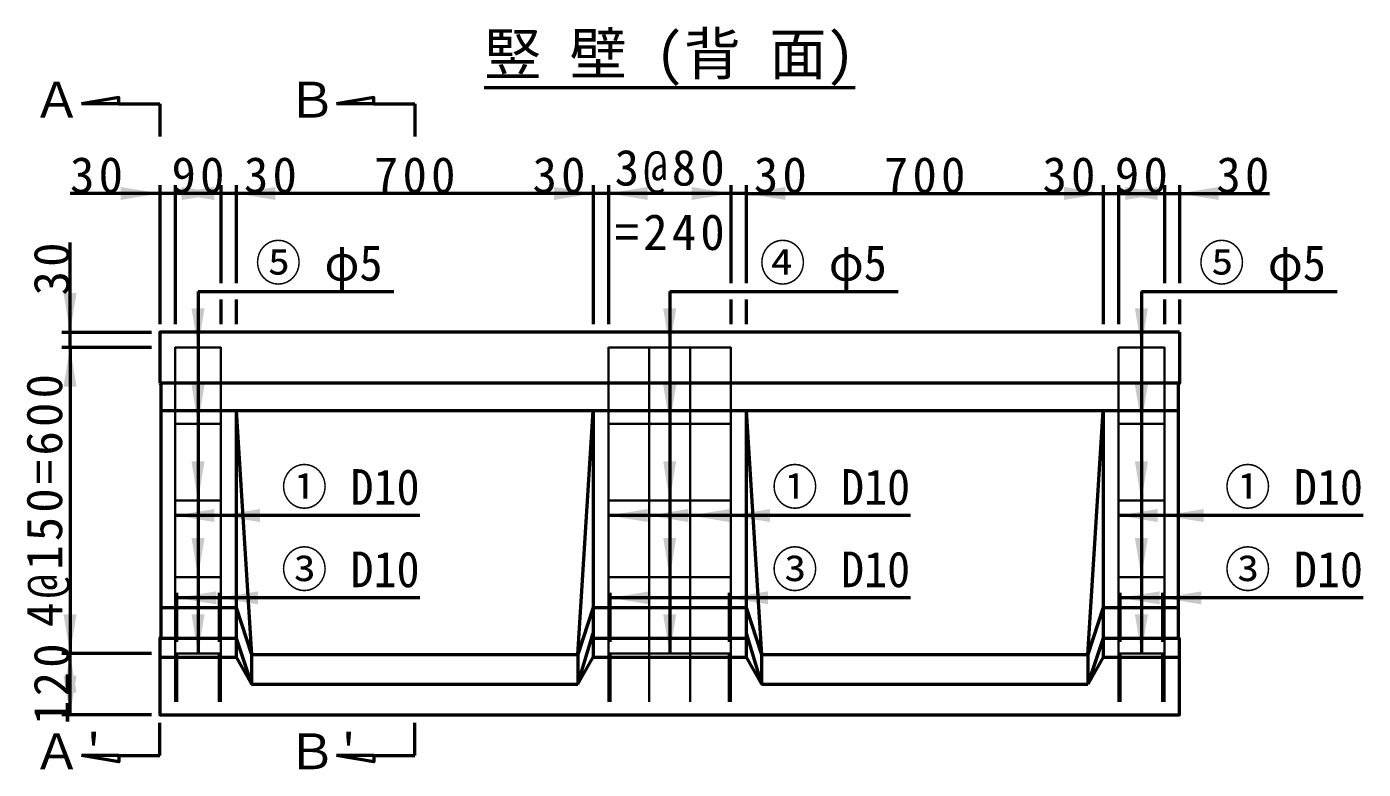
# Model space of a CAD drawing. Units: millimetres, scale not verified. Extents: x -2102 to 2102, y -1485 to 1485.
# Drawn here: x 102 to 922, y -617 to -163 of the extents above; entities that cross this region are included whole.
import ezdxf
from ezdxf.enums import TextEntityAlignment as Align

# ---------------------------------------------------------------- set-up
doc = ezdxf.new("R2010")
doc.units = ezdxf.units.MM
doc.header["$LTSCALE"] = 5
doc.linetypes.add('DASHED', pattern=[7.5, 6, -1.5])
doc.layers.add('0-0_V-nasSTD', color=7, linetype='Continuous', lineweight=50)
doc.styles.add('ＭＳ ゴシック', font='')
doc.styles.get('ＭＳ ゴシック').set_extended_font_data('MS Gothic')

msp = doc.modelspace()

# ---------------------------------------------------------------- linework, layer by layer
at = {"layer": '0-0_V-nasSTD'}
for p, q in [((382.773, -199.67), (610.273, -199.67)), ((159.023, -209.828), (135.983, -209.828)), ((159.023, -209.828), (184.023, -209.828)), ((184.023, -209.828), (184.023, -229.828)), ((315.273, -209.828), (292.233, -209.828)), ((315.273, -209.828), (340.273, -209.828)), ((340.273, -209.828), (340.273, -229.828)), ((184.023, -259.67), (184.023, -344.67)), ((193.398, -259.67), (193.398, -344.67)), ((221.523, -259.67), (221.523, -319.67)), ((230.898, -259.67), (230.898, -319.67)), ((449.648, -259.67), (449.648, -344.67)), ((459.023, -259.67), (459.023, -344.67)), ((534.023, -259.67), (534.023, -319.67)), ((543.398, -259.67), (543.398, -319.67)), ((762.148, -259.67), (762.148, -344.67)), ((771.523, -259.67), (771.523, -344.67)), ((799.648, -259.67), (799.648, -319.67)), ((809.023, -259.67), (809.023, -319.67)), ((184.023, -264.67), (129.023, -264.67)), ((193.398, -264.67), (184.023, -264.67)), ((221.523, -264.67), (193.398, -264.67)), ((230.898, -264.67), (221.523, -264.67)), ((449.648, -264.67), (230.898, -264.67)), ((459.023, -264.67), (449.648, -264.67)), ((534.023, -264.67), (459.023, -264.67)), ((543.398, -264.67), (534.023, -264.67)), ((543.398, -264.67), (762.148, -264.67)), ((762.148, -264.67), (771.523, -264.67)), ((771.523, -264.67), (799.648, -264.67)), ((799.648, -264.67), (809.023, -264.67)), ((809.023, -264.67), (864.023, -264.67)), ((207.46, -324.67), (207.46, -546.545)), ((207.46, -324.67), (327.46, -324.67)), ((496.523, -324.67), (496.523, -546.545)), ((496.523, -324.67), (636.523, -324.67)), ((785.585, -324.67), (785.585, -546.545)), ((785.585, -324.67), (905.585, -324.67)), ((221.523, -329.67), (221.523, -344.67)), ((230.898, -329.67), (230.898, -344.67)), ((534.023, -329.67), (534.023, -344.67)), ((543.398, -329.67), (543.398, -344.67)), ((799.648, -329.67), (799.648, -344.67)), ((809.023, -329.67), (809.023, -344.67)), ((124.023, -349.67), (179.023, -349.67)), ((179.023, -359.045), (124.023, -359.045)), ((129.023, -359.045), (129.023, -546.545)), ((184.023, -380.92), (184.804, -381.702)), ((809.023, -380.92), (184.023, -380.92)), ((808.242, -397.795), (184.804, -397.795)), ((230.898, -397.795), (240.273, -547.17)), ((230.898, -397.795), (230.898, -548.733)), ((440.273, -547.17), (449.648, -397.795)), ((449.648, -397.795), (449.648, -548.733)), ((543.398, -397.795), (552.773, -547.17)), ((543.398, -397.795), (543.398, -548.733)), ((752.773, -547.17), (762.148, -397.795)), ((762.148, -397.795), (762.148, -548.733)), ((343.398, -461.996), (193.398, -461.996)), ((644.023, -461.996), (459.023, -461.996)), ((921.551, -461.996), (771.551, -461.996)), ((343.398, -512.445), (194.648, -512.445)), ((644.023, -512.445), (460.273, -512.445)), ((921.523, -512.445), (772.773, -512.445)), ((184.804, -518.42), (230.898, -518.42)), ((230.898, -518.42), (240.273, -547.17)), ((449.648, -518.42), (440.273, -547.17)), ((449.648, -518.42), (543.398, -518.42)), ((543.398, -518.42), (552.773, -547.17)), ((762.148, -518.42), (808.242, -518.42)), ((184.023, -537.17), (230.898, -537.17)), ((230.898, -537.17), (240.273, -565.295)), ((440.273, -565.295), (449.648, -534.045)), ((449.648, -537.17), (543.398, -537.17)), ((543.398, -534.045), (552.773, -565.295)), ((762.148, -537.17), (752.773, -565.295)), ((762.148, -537.17), (809.023, -537.17)), ((179.023, -546.545), (124.023, -546.545)), ((129.023, -584.045), (129.023, -546.545)), ((184.023, -548.733), (230.898, -548.733)), ((230.898, -548.733), (240.273, -565.295)), ((240.273, -547.17), (440.273, -547.17)), ((240.273, -547.17), (240.273, -565.295)), ((440.273, -547.17), (440.273, -565.295)), ((440.273, -565.295), (449.648, -548.733)), ((449.648, -548.733), (543.398, -548.733)), ((543.398, -548.733), (552.773, -565.295)), ((552.773, -547.17), (752.773, -547.17)), ((552.773, -547.17), (552.773, -565.295)), ((762.148, -548.733), (752.773, -565.295)), ((762.148, -548.733), (809.023, -548.733)), ((240.273, -565.295), (440.273, -565.295)), ((552.773, -565.295), (752.773, -565.295)), ((179.023, -584.045), (124.023, -584.045)), ((184.023, -609.045), (184.023, -589.045)), ((340.273, -609.045), (340.273, -589.045)), ((159.023, -609.045), (135.983, -609.045)), ((159.023, -609.045), (184.023, -609.045)), ((315.273, -609.045), (292.233, -609.045)), ((315.273, -609.045), (340.273, -609.045))]:
    msp.add_line(p, q, dxfattribs=at)
at = {"layer": '0-0_V-nasSTD', "lineweight": 35}
for p, q in [((193.398, -358.825), (193.398, -576.233)), ((193.398, -359.045), (221.523, -359.045)), ((221.523, -358.825), (221.523, -576.233)), ((459.023, -358.825), (459.023, -576.233)), ((459.023, -359.045), (534.023, -359.045)), ((484.023, -358.825), (484.023, -576.233)), ((509.023, -358.825), (509.023, -576.233)), ((534.023, -358.825), (534.023, -576.233)), ((771.523, -358.825), (771.523, -576.233)), ((771.523, -359.045), (799.648, -359.045)), ((799.648, -358.825), (799.648, -576.233)), ((193.398, -405.92), (221.523, -405.92)), ((459.023, -405.92), (534.023, -405.92)), ((771.523, -405.92), (799.648, -405.92)), ((193.398, -452.795), (221.523, -452.795)), ((459.023, -452.795), (534.023, -452.795)), ((771.523, -452.795), (799.648, -452.795)), ((193.398, -499.67), (221.523, -499.67)), ((459.023, -499.67), (534.023, -499.67)), ((771.523, -499.67), (799.648, -499.67)), ((193.398, -546.545), (221.523, -546.545)), ((459.023, -546.545), (534.023, -546.545)), ((771.523, -546.545), (799.648, -546.545))]:
    msp.add_line(p, q, dxfattribs=at)
at = {"layer": '0-0_V-nasSTD', "linetype": 'DASHED', "lineweight": 35}
for p, q in [((194.648, -509.346), (194.648, -576.233)), ((220.273, -509.346), (220.273, -576.233)), ((460.273, -509.346), (460.273, -576.233)), ((532.773, -509.346), (532.773, -576.233)), ((772.773, -509.346), (772.773, -576.233)), ((798.398, -509.346), (798.398, -576.233))]:
    msp.add_line(p, q, dxfattribs=at)
at = {"layer": '0-0_V-nasSTD'}
for points in [[(159.023, -209.828), (159.023, -205.988), (135.983, -209.828)], [(315.273, -209.828), (315.273, -205.988), (292.233, -209.828)], [(129.023, -359.045), (129.023, -349.67), (129.023, -294.67)], [(809.023, -349.67), (184.023, -349.67), (184.023, -380.92)], [(809.023, -349.67), (809.023, -380.92), (808.242, -381.702)], [(184.023, -537.17), (184.804, -536.389), (184.804, -381.702)], [(809.023, -537.17), (808.242, -536.389), (808.242, -381.702)], [(762.148, -518.42), (752.773, -547.17), (752.773, -565.295)], [(184.023, -537.17), (184.023, -584.045), (809.023, -584.045), (809.023, -537.17)], [(159.023, -609.045), (159.023, -612.885), (135.983, -609.045)], [(315.273, -609.045), (315.273, -612.885), (292.233, -609.045)]]:
    msp.add_lwpolyline(points, dxfattribs=at)
for points in [[(160.023, -264.67), (160.023, -260.67), (184.023, -264.67)], [(193.398, -264.67), (217.398, -264.67), (217.398, -260.67)], [(197.523, -264.67), (197.523, -260.67), (221.523, -264.67)], [(230.898, -264.67), (254.898, -264.67), (254.898, -260.67)], [(425.648, -264.67), (425.648, -260.67), (449.648, -264.67)], [(459.023, -264.67), (483.023, -264.67), (483.023, -260.67)], [(510.023, -264.67), (510.023, -260.67), (534.023, -264.67)], [(543.398, -264.67), (567.398, -264.67), (567.398, -260.67)], [(738.148, -264.67), (738.148, -260.67), (762.148, -264.67)], [(771.523, -264.67), (795.523, -264.67), (795.523, -260.67)], [(775.648, -264.67), (775.648, -260.67), (799.648, -264.67)], [(809.023, -264.67), (833.023, -264.67), (833.023, -260.67)], [(160.023, -268.67), (160.023, -264.67), (184.023, -264.67)], [(193.398, -264.67), (217.398, -268.67), (217.398, -264.67)], [(197.523, -268.67), (197.523, -264.67), (221.523, -264.67)], [(230.898, -264.67), (254.898, -268.67), (254.898, -264.67)], [(425.648, -268.67), (425.648, -264.67), (449.648, -264.67)], [(459.023, -264.67), (483.023, -268.67), (483.023, -264.67)], [(510.023, -268.67), (510.023, -264.67), (534.023, -264.67)], [(543.398, -264.67), (567.398, -268.67), (567.398, -264.67)], [(738.148, -268.67), (738.148, -264.67), (762.148, -264.67)], [(771.523, -264.67), (795.523, -268.67), (795.523, -264.67)], [(775.648, -268.67), (775.648, -264.67), (799.648, -264.67)], [(809.023, -264.67), (833.023, -268.67), (833.023, -264.67)], [(125.023, -325.67), (129.023, -349.67), (129.023, -325.67)], [(129.023, -349.67), (129.023, -325.67), (133.023, -325.67)], [(203.46, -335.045), (207.46, -359.045), (207.46, -335.045)], [(207.46, -359.045), (207.46, -335.045), (211.46, -335.045)], [(492.523, -335.045), (496.523, -359.045), (496.523, -335.045)], [(496.523, -359.045), (496.523, -335.045), (500.523, -335.045)], [(781.585, -335.045), (785.585, -359.045), (785.585, -335.045)], [(785.585, -359.045), (785.585, -335.045), (789.585, -335.045)], [(125.023, -383.045), (129.023, -383.045), (129.023, -359.045)], [(129.023, -383.045), (129.023, -359.045), (133.023, -383.045)], [(203.46, -381.92), (207.46, -405.92), (207.46, -381.92)], [(207.46, -405.92), (207.46, -381.92), (211.46, -381.92)], [(492.523, -381.92), (496.523, -405.92), (496.523, -381.92)], [(496.523, -405.92), (496.523, -381.92), (500.523, -381.92)], [(781.585, -381.92), (785.585, -405.92), (785.585, -381.92)], [(785.585, -405.92), (785.585, -381.92), (789.585, -381.92)], [(203.46, -428.795), (207.46, -452.795), (207.46, -428.795)], [(207.46, -452.795), (207.46, -428.795), (211.46, -428.795)], [(492.523, -428.795), (496.523, -452.795), (496.523, -428.795)], [(496.523, -452.795), (496.523, -428.795), (500.523, -428.795)], [(781.585, -428.795), (785.585, -452.795), (785.585, -428.795)], [(785.585, -452.795), (785.585, -428.795), (789.585, -428.795)], [(193.398, -461.996), (217.398, -461.996), (217.398, -457.996)], [(221.523, -461.996), (245.523, -461.996), (245.523, -457.996)], [(459.023, -461.996), (483.023, -461.996), (483.023, -457.996)], [(484.023, -461.996), (508.023, -461.996), (508.023, -457.996)], [(509.023, -461.996), (533.023, -461.996), (533.023, -457.996)], [(534.023, -461.996), (558.023, -461.996), (558.023, -457.996)], [(771.551, -461.996), (795.551, -461.996), (795.551, -457.996)], [(799.676, -461.996), (823.676, -461.996), (823.676, -457.996)], [(193.398, -461.996), (217.398, -465.996), (217.398, -461.996)], [(221.523, -461.996), (245.523, -465.996), (245.523, -461.996)], [(459.023, -461.996), (483.023, -465.996), (483.023, -461.996)], [(484.023, -461.996), (508.023, -465.996), (508.023, -461.996)], [(509.023, -461.996), (533.023, -465.996), (533.023, -461.996)], [(534.023, -461.996), (558.023, -465.996), (558.023, -461.996)], [(771.551, -461.996), (795.551, -465.996), (795.551, -461.996)], [(799.676, -461.996), (823.676, -465.996), (823.676, -461.996)], [(203.46, -475.67), (207.46, -499.67), (207.46, -475.67)], [(207.46, -499.67), (207.46, -475.67), (211.46, -475.67)], [(492.523, -475.67), (496.523, -499.67), (496.523, -475.67)], [(496.523, -499.67), (496.523, -475.67), (500.523, -475.67)], [(781.585, -475.67), (785.585, -499.67), (785.585, -475.67)], [(785.585, -499.67), (785.585, -475.67), (789.585, -475.67)], [(194.648, -512.445), (218.648, -512.445), (218.648, -508.445)], [(194.648, -512.445), (218.648, -516.445), (218.648, -512.445)], [(220.273, -512.445), (244.273, -512.445), (244.273, -508.445)], [(220.273, -512.445), (244.273, -516.445), (244.273, -512.445)], [(460.273, -512.445), (484.273, -512.445), (484.273, -508.445)], [(460.273, -512.445), (484.273, -516.445), (484.273, -512.445)], [(532.773, -512.445), (556.773, -512.445), (556.773, -508.445)], [(532.773, -512.445), (556.773, -516.445), (556.773, -512.445)], [(772.773, -512.445), (796.773, -512.445), (796.773, -508.445)], [(772.773, -512.445), (796.773, -516.445), (796.773, -512.445)], [(798.398, -512.445), (822.398, -512.445), (822.398, -508.445)], [(798.398, -512.445), (822.398, -516.445), (822.398, -512.445)], [(125.023, -522.545), (129.023, -546.545), (129.023, -522.545)], [(129.023, -546.545), (129.023, -522.545), (133.023, -522.545)], [(203.46, -522.545), (207.46, -546.545), (207.46, -522.545)], [(207.46, -546.545), (207.46, -522.545), (211.46, -522.545)], [(492.523, -522.545), (496.523, -546.545), (496.523, -522.545)], [(496.523, -546.545), (496.523, -522.545), (500.523, -522.545)], [(781.585, -522.545), (785.585, -546.545), (785.585, -522.545)], [(785.585, -546.545), (785.585, -522.545), (789.585, -522.545)], [(125.023, -570.545), (129.023, -570.545), (129.023, -546.545)], [(129.023, -570.545), (129.023, -546.545), (133.023, -570.545)], [(125.023, -560.045), (129.023, -584.045), (129.023, -560.045)], [(129.023, -584.045), (129.023, -560.045), (133.023, -560.045)]]:
    msp.add_solid(points, dxfattribs=at)

# ---------------------------------------------------------------- texts
at = {"layer": '0-0_V-nasSTD', "style": 'ＭＳ ゴシック'}
for s, height, p in [('竪 壁 (背 面)', 25.66, (382.773, -199.67)), ('Ａ', 21.99, (105.983, -224.828)), ('Ｂ', 21.99, (262.233, -224.828)), ("Ａ'", 21.99, (105.983, -624.045)), ("Ｂ'", 21.99, (262.233, -624.045))]:
    msp.add_text(s, height=height, dxfattribs=at).set_placement(p, align=Align.BOTTOM_LEFT)
at = {"layer": '0-0_V-nasSTD', "style": 'ＭＳ ゴシック', "width": 0.95}
for s, p in [('⑤ φ5', (242.508, -324.67)), ('④ φ5', (551.57, -324.67)), ('⑤ φ5', (820.633, -324.67)), ('① D10', (258.445, -461.996)), ('① D10', (559.07, -461.996)), ('① D10', (836.598, -461.996)), ('③ D10', (258.445, -512.445)), ('③ D10', (559.07, -512.445)), ('③ D10', (836.598, -512.445))]:
    msp.add_text(s, height=21.85, dxfattribs=at).set_placement(p, align=Align.BOTTOM_LEFT)
at = {"layer": '0-0_V-nasSTD', "char_height": 21.99, "attachment_point": 7, "style": 'ＭＳ ゴシック'}
for s, insert in [('\\T1.17;30', (129.023, -264.67)), ('\\T1.17;90', (191.21, -264.67)), ('\\T1.17;30', (235.585, -264.67)), ('\\T1.17;700', (315.273, -264.67)), ('\\T1.17;30', (412.46, -264.67)), ('\\T1.17;3@80', (462.773, -264.67)), ('\\T1.17;30', (548.085, -264.67)), ('\\T1.17;700', (627.773, -264.67)), ('\\T1.17;30', (724.96, -264.67)), ('\\T1.17;90', (769.335, -264.67)), ('\\T1.17;30', (831.523, -264.67)), ('\\T1.17;=240', (462.773, -299.67))]:
    msp.add_mtext(s, dxfattribs=dict(at, insert=insert))
at = {"layer": '0-0_V-nasSTD', "char_height": 21.99, "attachment_point": 7, "rotation": 90, "style": 'ＭＳ ゴシック'}
for s, insert in [('\\T1.17;30', (129.023, -327.17)), ('\\T1.17;4@150=600', (129.023, -530.295)), ('\\T1.17;120', (129.023, -590.295))]:
    msp.add_mtext(s, dxfattribs=dict(at, insert=insert))

doc.saveas('drawing.dxf')
